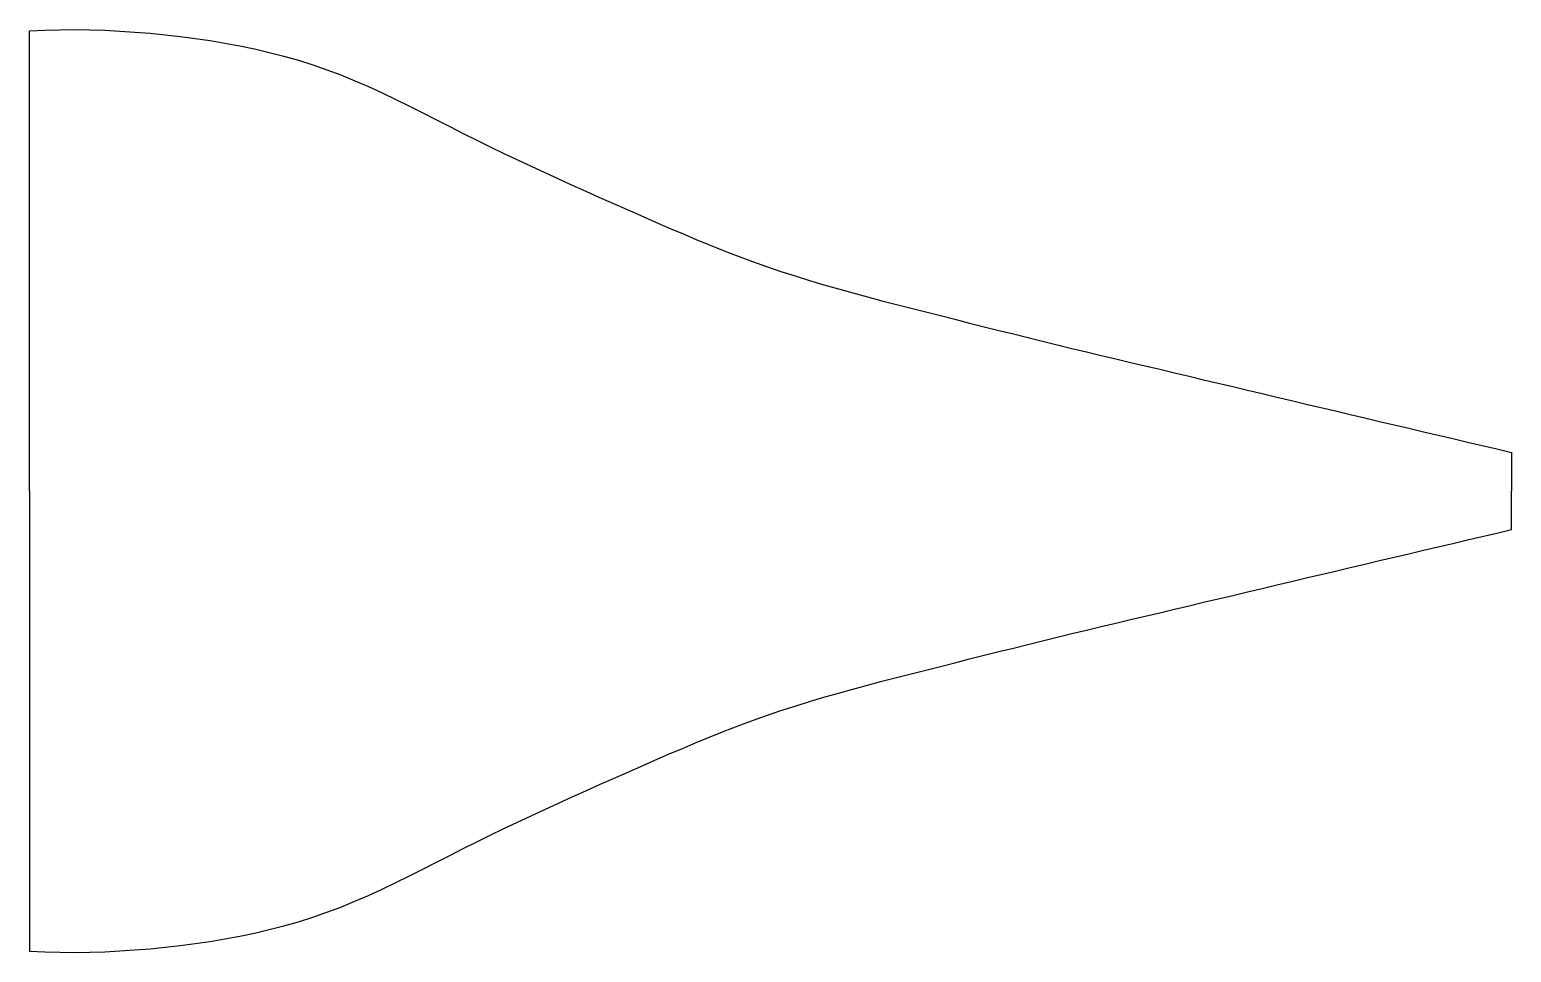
# Model space of a CAD drawing. Extents: x 0 to 805, y -251 to 251.
import ezdxf

# ---------------------------------------------------------------- set-up
doc = ezdxf.new("R2010")
doc.units = 0
doc.layers.add('OUTLINE', color=4, linetype='CONTINUOUS')

msp = doc.modelspace()

# ---------------------------------------------------------------- linework, layer by layer
at = {"layer": 'OUTLINE', "color": 4, "linetype": 'CONTINUOUS'}
for p, q in [((0, 250), (8.17, 250.34)), ((0, 0), (0, 250)), ((805, 21), (805, 0)), ((0, 0), (0, -250)), ((805, -21), (805, 0)), ((0, -250), (8.17, -250.34))]:
    msp.add_line(p, q, dxfattribs=at)
at = {"layer": 'OUTLINE', "color": 7, "linetype": 'CONTINUOUS'}
for p, q in [((8.17, 250.34), (16.35, 250.53)), ((16.35, 250.53), (24.52, 250.57)), ((24.52, 250.57), (32.7, 250.46)), ((32.7, 250.46), (40.88, 250.2)), ((40.88, 250.2), (49.06, 249.8)), ((49.06, 249.8), (57.24, 249.26)), ((57.24, 249.26), (65.41, 248.59)), ((65.41, 248.59), (73.57, 247.79)), ((73.57, 247.79), (81.73, 246.85)), ((81.73, 246.85), (89.88, 245.79)), ((89.88, 245.79), (98.01, 244.59)), ((98.01, 244.59), (106.11, 243.24)), ((106.11, 243.24), (114.19, 241.73)), ((114.19, 241.73), (122.22, 240.06)), ((122.22, 240.06), (130.2, 238.2)), ((130.2, 238.2), (138.13, 236.16)), ((138.13, 236.16), (146, 233.93)), ((146, 233.93), (153.79, 231.48)), ((153.79, 231.48), (161.5, 228.82)), ((161.5, 228.82), (169.13, 225.94)), ((169.13, 225.94), (176.69, 222.85)), ((176.69, 222.85), (184.18, 219.6)), ((184.18, 219.6), (191.61, 216.2)), ((191.61, 216.2), (199, 212.68)), ((199, 212.68), (206.35, 209.07)), ((206.35, 209.07), (213.68, 205.39)), ((213.68, 205.39), (220.99, 201.67)), ((220.99, 201.67), (228.29, 197.94)), ((228.29, 197.94), (235.6, 194.22)), ((235.6, 194.22), (242.93, 190.54)), ((242.93, 190.54), (250.27, 186.91)), ((250.27, 186.91), (257.64, 183.35)), ((257.64, 183.35), (265.02, 179.83)), ((265.02, 179.83), (272.43, 176.36)), ((272.43, 176.36), (279.85, 172.92)), ((279.85, 172.92), (287.28, 169.52)), ((287.28, 169.52), (294.73, 166.15)), ((294.73, 166.15), (302.19, 162.8)), ((302.19, 162.8), (309.66, 159.47)), ((309.66, 159.47), (317.14, 156.15)), ((317.14, 156.15), (324.62, 152.84)), ((324.62, 152.84), (332.11, 149.54)), ((332.11, 149.54), (339.6, 146.25)), ((339.6, 146.25), (347.12, 142.99)), ((347.12, 142.99), (354.64, 139.78)), ((354.64, 139.78), (362.19, 136.61)), ((362.19, 136.61), (369.76, 133.5)), ((369.76, 133.5), (377.36, 130.47)), ((377.36, 130.47), (384.99, 127.52)), ((384.99, 127.52), (392.65, 124.67)), ((392.65, 124.67), (400.34, 121.92)), ((400.34, 121.92), (408.08, 119.29)), ((408.08, 119.29), (415.85, 116.77)), ((415.85, 116.77), (423.66, 114.35)), ((423.66, 114.35), (431.5, 112.02)), ((431.5, 112.02), (439.36, 109.77)), ((439.36, 109.77), (447.25, 107.58)), ((447.25, 107.58), (455.15, 105.45)), ((455.15, 105.45), (463.07, 103.37)), ((463.07, 103.37), (471, 101.32)), ((471, 101.32), (478.93, 99.29)), ((478.93, 99.29), (486.86, 97.27)), ((486.86, 97.27), (494.8, 95.26)), ((494.8, 95.26), (502.73, 93.25)), ((502.73, 93.25), (510.66, 91.24)), ((510.66, 91.24), (518.59, 89.24)), ((518.59, 89.24), (526.52, 87.25)), ((526.52, 87.25), (534.45, 85.27)), ((534.45, 85.27), (542.39, 83.3)), ((542.39, 83.3), (550.33, 81.34)), ((550.33, 81.34), (558.27, 79.4)), ((558.27, 79.4), (566.22, 77.46)), ((566.22, 77.46), (574.16, 75.54)), ((574.16, 75.54), (582.12, 73.63)), ((582.12, 73.63), (590.07, 71.74)), ((590.07, 71.74), (598.03, 69.85)), ((598.03, 69.85), (605.99, 67.96)), ((605.99, 67.96), (613.95, 66.09)), ((613.95, 66.09), (621.91, 64.21)), ((621.91, 64.21), (629.87, 62.33)), ((629.87, 62.33), (637.83, 60.46)), ((637.83, 60.46), (645.8, 58.58)), ((645.8, 58.58), (653.75, 56.69)), ((653.75, 56.69), (661.71, 54.8)), ((661.71, 54.8), (669.67, 52.91)), ((669.67, 52.91), (677.63, 51.02)), ((677.63, 51.02), (685.58, 49.13)), ((685.58, 49.13), (693.54, 47.23)), ((693.54, 47.23), (701.5, 45.34)), ((701.5, 45.34), (709.45, 43.45)), ((709.45, 43.45), (717.41, 41.56)), ((717.41, 41.56), (725.37, 39.68)), ((725.37, 39.68), (733.33, 37.79)), ((733.33, 37.79), (741.29, 35.92)), ((741.29, 35.92), (749.25, 34.04)), ((749.25, 34.04), (757.21, 32.17)), ((757.21, 32.17), (765.18, 30.3)), ((765.18, 30.3), (773.14, 28.44)), ((773.14, 28.44), (781.11, 26.58)), ((781.11, 26.58), (789.07, 24.72)), ((789.07, 24.72), (797.03, 22.86)), ((797.03, 22.86), (805, 21)), ((789.07, -24.72), (797.03, -22.86)), ((797.03, -22.86), (805, -21)), ((749.25, -34.04), (757.21, -32.17)), ((757.21, -32.17), (765.18, -30.3)), ((765.18, -30.3), (773.14, -28.44)), ((773.14, -28.44), (781.11, -26.58)), ((781.11, -26.58), (789.07, -24.72)), ((717.41, -41.56), (725.37, -39.68)), ((725.37, -39.68), (733.33, -37.79)), ((733.33, -37.79), (741.29, -35.92)), ((741.29, -35.92), (749.25, -34.04)), ((685.58, -49.13), (693.54, -47.23)), ((693.54, -47.23), (701.5, -45.34)), ((701.5, -45.34), (709.45, -43.45)), ((709.45, -43.45), (717.41, -41.56)), ((653.75, -56.69), (661.71, -54.8)), ((661.71, -54.8), (669.67, -52.91)), ((669.67, -52.91), (677.63, -51.02)), ((677.63, -51.02), (685.58, -49.13)), ((613.95, -66.09), (621.91, -64.21)), ((621.91, -64.21), (629.87, -62.33)), ((629.87, -62.33), (637.83, -60.46)), ((637.83, -60.46), (645.8, -58.58)), ((645.8, -58.58), (653.75, -56.69)), ((582.12, -73.63), (590.07, -71.74)), ((590.07, -71.74), (598.03, -69.85)), ((598.03, -69.85), (605.99, -67.96)), ((605.99, -67.96), (613.95, -66.09)), ((550.33, -81.34), (558.27, -79.4)), ((558.27, -79.4), (566.22, -77.46)), ((566.22, -77.46), (574.16, -75.54)), ((574.16, -75.54), (582.12, -73.63)), ((518.59, -89.24), (526.52, -87.25)), ((526.52, -87.25), (534.45, -85.27)), ((534.45, -85.27), (542.39, -83.3)), ((542.39, -83.3), (550.33, -81.34)), ((486.86, -97.27), (494.8, -95.26)), ((494.8, -95.26), (502.73, -93.25)), ((502.73, -93.25), (510.66, -91.24)), ((510.66, -91.24), (518.59, -89.24)), ((455.15, -105.45), (463.07, -103.37)), ((463.07, -103.37), (471, -101.32)), ((471, -101.32), (478.93, -99.29)), ((478.93, -99.29), (486.86, -97.27)), ((423.66, -114.35), (431.5, -112.02)), ((431.5, -112.02), (439.36, -109.77)), ((439.36, -109.77), (447.25, -107.58)), ((447.25, -107.58), (455.15, -105.45)), ((400.34, -121.92), (408.08, -119.29)), ((408.08, -119.29), (415.85, -116.77)), ((415.85, -116.77), (423.66, -114.35)), ((377.36, -130.47), (384.99, -127.52)), ((384.99, -127.52), (392.65, -124.67)), ((392.65, -124.67), (400.34, -121.92)), ((354.64, -139.78), (362.19, -136.61)), ((362.19, -136.61), (369.76, -133.5)), ((369.76, -133.5), (377.36, -130.47)), ((339.6, -146.25), (347.12, -142.99)), ((347.12, -142.99), (354.64, -139.78)), ((317.14, -156.15), (324.62, -152.84)), ((324.62, -152.84), (332.11, -149.54)), ((332.11, -149.54), (339.6, -146.25)), ((302.19, -162.8), (309.66, -159.47)), ((309.66, -159.47), (317.14, -156.15)), ((287.28, -169.52), (294.73, -166.15)), ((294.73, -166.15), (302.19, -162.8)), ((265.02, -179.83), (272.43, -176.36)), ((272.43, -176.36), (279.85, -172.92)), ((279.85, -172.92), (287.28, -169.52)), ((250.27, -186.91), (257.64, -183.35)), ((257.64, -183.35), (265.02, -179.83)), ((235.6, -194.22), (242.93, -190.54)), ((242.93, -190.54), (250.27, -186.91)), ((220.99, -201.67), (228.29, -197.94)), ((228.29, -197.94), (235.6, -194.22)), ((199, -212.68), (206.35, -209.07)), ((206.35, -209.07), (213.68, -205.39)), ((213.68, -205.39), (220.99, -201.67)), ((184.18, -219.6), (191.61, -216.2)), ((191.61, -216.2), (199, -212.68)), ((169.13, -225.94), (176.69, -222.85)), ((176.69, -222.85), (184.18, -219.6)), ((146, -233.93), (153.79, -231.48)), ((153.79, -231.48), (161.5, -228.82)), ((161.5, -228.82), (169.13, -225.94)), ((114.19, -241.73), (122.22, -240.06)), ((122.22, -240.06), (130.2, -238.2)), ((130.2, -238.2), (138.13, -236.16)), ((138.13, -236.16), (146, -233.93)), ((49.06, -249.8), (57.24, -249.26)), ((57.24, -249.26), (65.41, -248.59)), ((65.41, -248.59), (73.57, -247.79)), ((73.57, -247.79), (81.73, -246.85)), ((81.73, -246.85), (89.88, -245.79)), ((89.88, -245.79), (98.01, -244.59)), ((98.01, -244.59), (106.11, -243.24)), ((106.11, -243.24), (114.19, -241.73)), ((8.17, -250.34), (16.35, -250.53)), ((16.35, -250.53), (24.52, -250.57)), ((24.52, -250.57), (32.7, -250.46)), ((32.7, -250.46), (40.88, -250.2)), ((40.88, -250.2), (49.06, -249.8))]:
    msp.add_line(p, q, dxfattribs=at)

doc.saveas('drawing.dxf')
